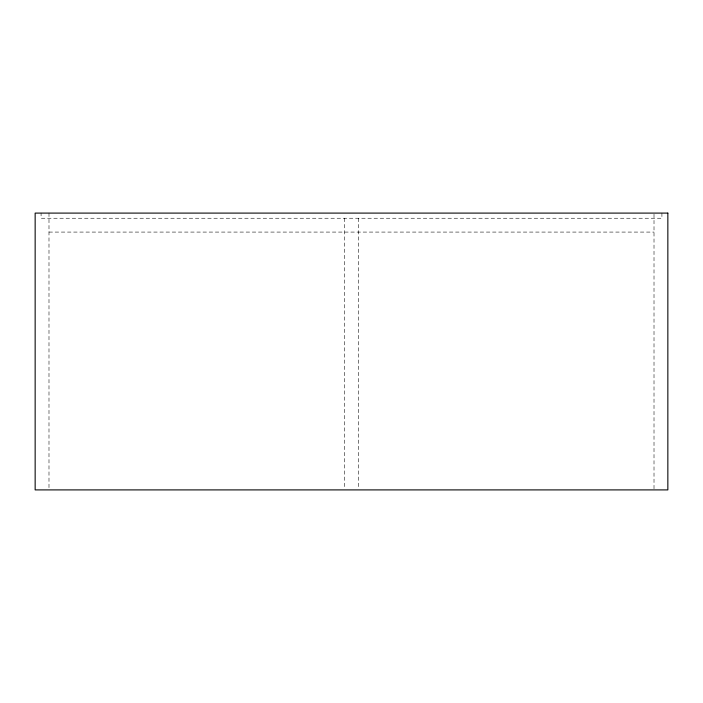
<?xml version="1.0" encoding="UTF-8"?>
<svg xmlns="http://www.w3.org/2000/svg" width="703" height="703" viewBox="0 0 703 703"><rect width="100%" height="100%" fill="white"/><g stroke="black" fill="none" stroke-linecap="round" stroke-linejoin="round"><path stroke-width="0.53" stroke-dasharray="3.52 2.64" d="M48.99 232.078L654.01 232.078M661.918 213.097L661.918 218.238L41.082 218.238L41.082 213.097M654.01 214.195L654.01 489.903M358.425 218.238L358.425 488.805M344.584 218.238L344.584 488.805M48.99 213.097L48.99 489.903"/><path stroke-width="1.05" d="M667.85 213.097L35.15 213.097L35.15 489.903L667.85 489.903L667.85 213.097"/></g></svg>
